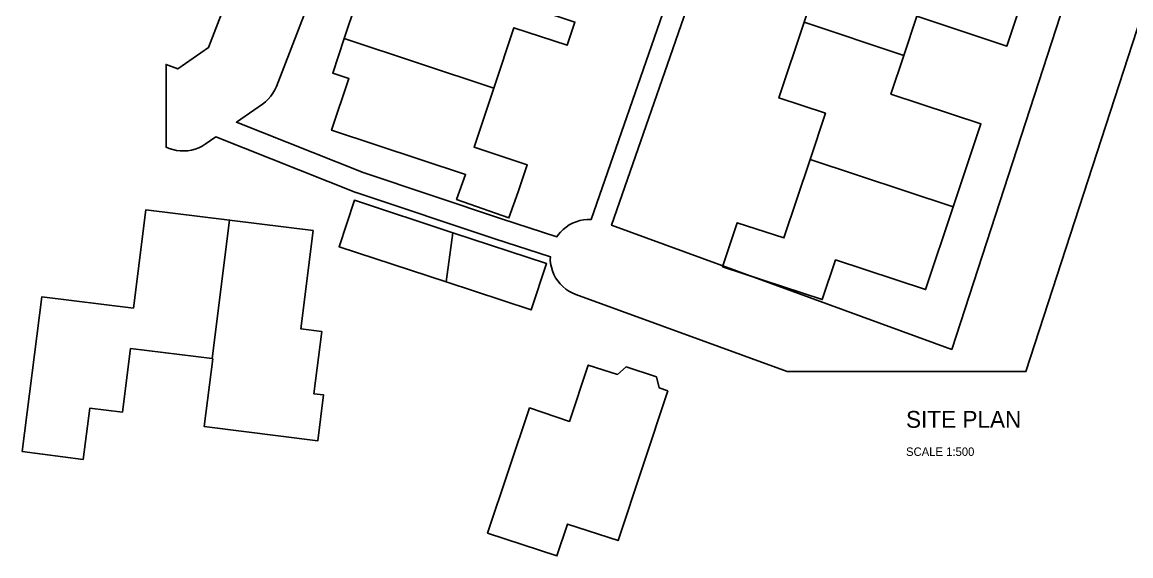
# Model space of a CAD drawing. Header units: centimetres. Extents: x 113929 to 125942, y -37620 to -23908.
# Drawn here: x 113929 to 121818, y -37620 to -33820 of the extents above; entities that cross this region are included whole.
import ezdxf

# ---------------------------------------------------------------- set-up
doc = ezdxf.new("R2010")
doc.units = ezdxf.units.CM
for name, color, linetype in [('A-ANNO-TTLB', 7, 'Continuous'), ('C-BLDG-EXST', 7, 'Continuous'), ('C-ROAD', 7, 'Continuous')]:
    doc.layers.add(name, color=color, linetype=linetype)

msp = doc.modelspace()

# ---------------------------------------------------------------- linework, layer by layer
at = {"layer": 'C-BLDG-EXST'}
for points in [[(119493.1, -33821.4), (119595.9, -33514.1), (119926.7, -33623.5), (120113.7, -33064.2), (121132.2, -33401.3), (120935.6, -33990.5), (120295.9, -33778.3), (120202.7, -34056.8)], [(116533.5, -33379.2), (117861.6, -33819.2), (117806.8, -33985), (117428, -33860.1), (117284.2, -34289), (116220.5, -33937.4), (116304.7, -33683.2), (116419.8, -33721.9)], [(119493.1, -33821.4), (120202.7, -34056.8), (120111, -34332.1), (120750.7, -34544.3), (120552.8, -35135.7), (119534.9, -34798.5), (119644.5, -34469.1), (119313, -34359.7)], [(116220.5, -33937.4), (117284.2, -34289), (117144.4, -34710.1), (117522.5, -34835), (117458.2, -35028.5), (117391.7, -35214.2), (117019.8, -35082.6), (117083.5, -34904.7), (116130.7, -34589.6), (116253.3, -34220.4), (116138.3, -34182.8)], [(119534.9, -34798.5), (120552.8, -35135.7), (120356.9, -35723.8), (119716.4, -35512.6), (119621.9, -35795.6), (118913, -35561.3), (119017.1, -35248.4), (119348.6, -35356.8)], [(116993.8, -35319.2), (116946.5, -35669.6), (116183.5, -35418.7), (116293.1, -35088.2)], [(114721.8, -35857.5), (114809.5, -35155.6), (115404.7, -35229.6), (115280.7, -36215.7), (114698.5, -36143.8), (114641.6, -36597), (114409.4, -36568.3), (114363.6, -36933.1), (113928.6, -36877.8), (114069, -35774.6)], [(115284.8, -36216.8), (115280.7, -36215.7), (115404.7, -35229.6), (115998.5, -35303.7), (115911.5, -36003.4), (116060.2, -36022.2), (116004, -36465.5), (116073.2, -36474.3), (116032.8, -36800.4), (115223.9, -36699.8)], [(116993.8, -35319.2), (117659.5, -35538.1), (117549.9, -35868.6), (116946.5, -35669.6)], [(118523.9, -36445.6), (118169.1, -37511.2), (117809.5, -37392.9), (117733.5, -37619.5), (117241, -37457), (117539.7, -36566.1), (117822.5, -36662.2), (117956.8, -36261), (118165.7, -36328.4), (118226, -36274.3), (118441.7, -36346.1), (118462.3, -36423.5)]]:
    msp.add_lwpolyline(points, close=True, dxfattribs=at)
at = {"layer": 'C-ROAD'}
for points in [[(117182.5, -30531.2), (115737.3, -34277.4), (115726.3, -34302.2), (115712.8, -34325.9), (115697.2, -34348), (115679.4, -34368.6), (115659.6, -34387.2), (115638.1, -34403.9), (115453.5, -34532.8), (116355.8, -34891.7), (117339.1, -35219.2), (117733.5, -35347.4), (117741.8, -35335.3), (117759, -35314.5), (117778.2, -35295.5), (117799.2, -35278.6), (117821.7, -35263.7), (117845.6, -35251.1), (117870.6, -35241), (117896.5, -35233.3), (117923, -35228.2), (117949.8, -35225.7), (117976.8, -35225.9), (117977.5, -35226), (119757.4, -30100.4)], [(122587.5, -31634), (121071.3, -36308), (119372.1, -36308), (117867.3, -35758.8), (117867.3, -35758.8), (117842.4, -35748.3), (117818.7, -35735.4), (117796.4, -35720.3), (117775.6, -35703.1), (117756.7, -35683.9), (117739.7, -35662.9), (117724.8, -35640.4), (117712.3, -35616.5), (117702.1, -35591.5), (117694.4, -35565.6), (117689.3, -35539.1), (117686.8, -35512.2), (117687, -35490), (117292.5, -35361.8), (117292, -35361.6), (116306.3, -35033.3), (116302.3, -35031.8), (115306.2, -34635.6), (115231.3, -34688), (115208.6, -34702.2), (115184.6, -34714.2), (115159.5, -34723.8), (115133.6, -34730.9), (115107.2, -34735.5), (115080.5, -34737.4), (115053.6, -34736.8), (115027, -34733.5), (115000.8, -34727.6), (114975.3, -34719.3), (114953.1, -34710.7), (114953.1, -34121.6), (115036.1, -34153.5), (115254.4, -34001), (116593, -30531.3)]]:
    msp.add_lwpolyline(points, dxfattribs=at)
msp.add_lwpolyline([(120544.2, -36150.3), (122117.9, -31299.1), (122128, -31272.8), (122140.7, -31247.7), (122155.8, -31224), (122173.4, -31202), (122193, -31181.8), (122214.7, -31163.8), (122238, -31148.1), (122262.9, -31134.9), (122289, -31124.3), (122316, -31116.4), (122343.7, -31111.3), (123031.6, -31020.9), (123063.7, -30308.7), (122631.8, -30290.5), (122630.2, -30290.4), (119910.4, -30117.2), (118122.3, -35266.4), (120544.2, -36150.3)], close=True, dxfattribs=at)

# ---------------------------------------------------------------- texts
at = {"layer": 'A-ANNO-TTLB'}
for s, height, p in [('SITE PLAN', 120, (120218, -36708)), ('SCALE 1:500', 60, (120218, -36908))]:
    msp.add_text(s, height=height, dxfattribs=at).set_placement(p)

doc.saveas('drawing.dxf')
